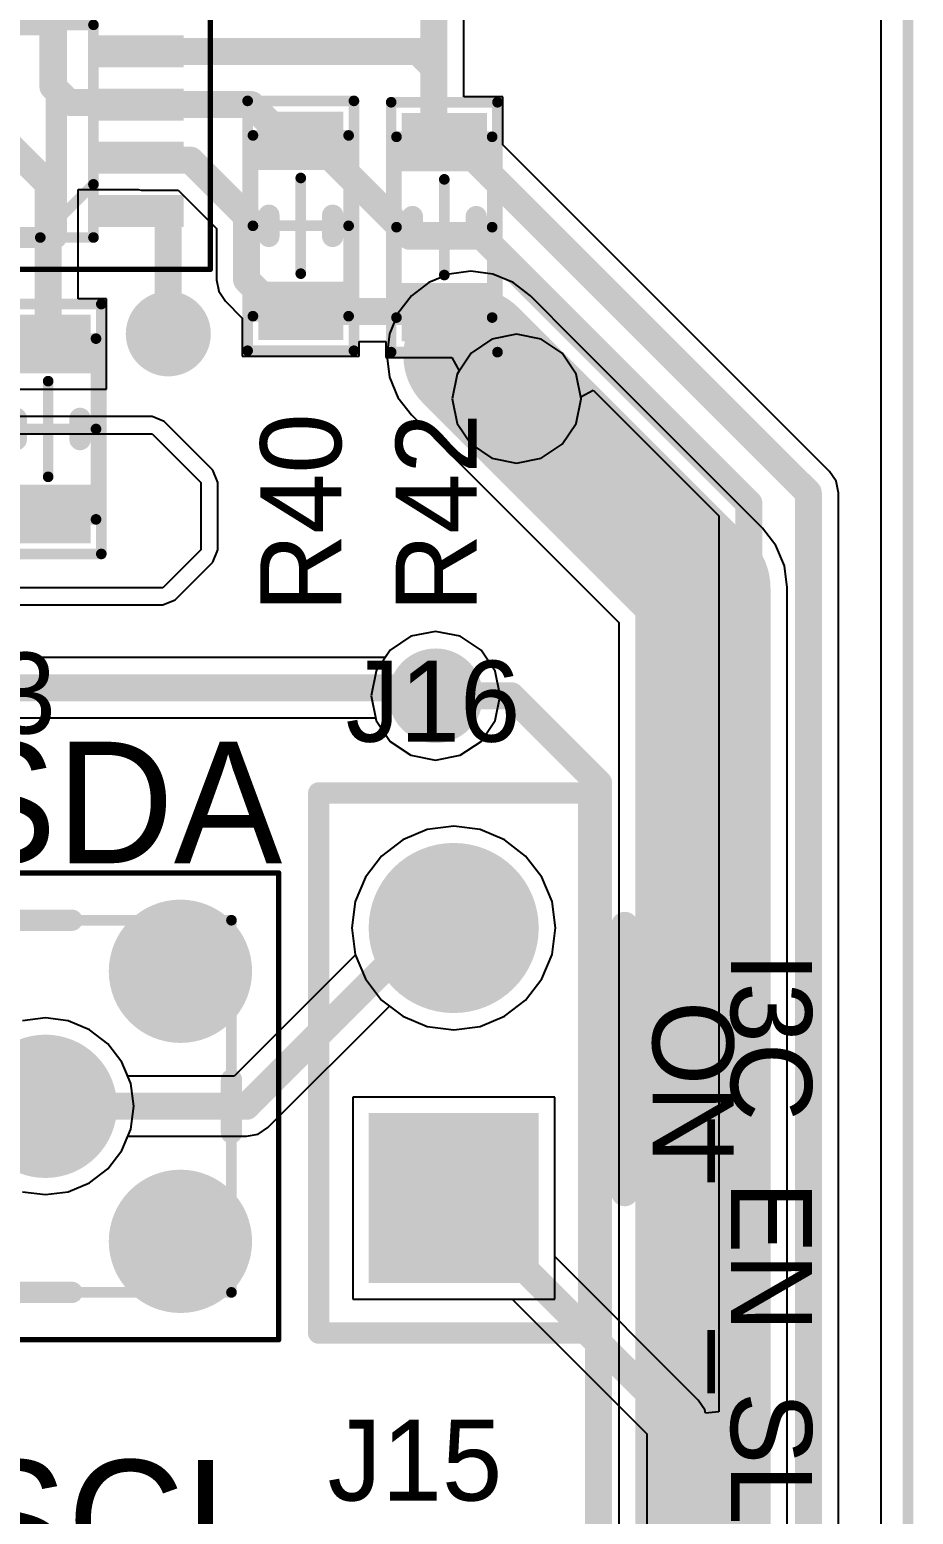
# Model space of a CAD drawing. Header units: millimetres. Extents: x 307 to 423, y 231 to 400.
# Drawn here: x 400.64 to 408.95, y 340.35 to 354.31 of the extents above; entities that cross this region are included whole.
import ezdxf

# ---------------------------------------------------------------- set-up
doc = ezdxf.new("R2010")
doc.units = ezdxf.units.MM
for name, color, linetype in [('BottomLayer', 5, 'Continuous'), ('BottomSolder', 6, 'Continuous'), ('Mechanical1', 6, 'Continuous'), ('Mechanical13', 56, 'Continuous'), ('Mechanical15', 56, 'Continuous'), ('Mechanical20', 56, 'Continuous'), ('Mechanical8', 56, 'Continuous'), ('MidLayer1', 16, 'Continuous'), ('MidLayer2', 76, 'Continuous'), ('MultiLayer', 9, 'Continuous'), ('PadHoleLayer', 156, 'Continuous'), ('TopLayer', 1, 'Continuous'), ('TopOverlay', 2, 'Continuous'), ('TopPaste', 8, 'Continuous'), ('TopSolder', 216, 'Continuous'), ('ViaHoleLayer', 16, 'Continuous')]:
    doc.layers.add(name, color=color, linetype=linetype)

# ---------------------------------------------------------------- blocks, each defined once
blk = doc.blocks.new('HEADER_VERT_1X2_M_P2_54_401')
at = {"layer": 'BottomLayer', "const_width": 0.8}
blk.add_lwpolyline([(2.14, 0, 1), (2.94, 0, 1)], format="xyb", close=True, dxfattribs=at)
at = {"layer": 'BottomLayer'}
blk.add_solid([(-0.8, -0.8), (0.8, -0.8), (-0.8, 0.8), (0.8, 0.8)], dxfattribs=at)
at = {"layer": 'BottomSolder', "const_width": 0.8}
blk.add_lwpolyline([(2.14, 0, 1), (2.94, 0, 1)], format="xyb", close=True, dxfattribs=at)
at = {"layer": 'BottomSolder'}
blk.add_solid([(-0.8, -0.8), (0.8, -0.8), (-0.8, 0.8), (0.8, 0.8)], dxfattribs=at)
at = {"layer": 'MidLayer1', "const_width": 0.8}
blk.add_lwpolyline([(2.14, 0, 1), (2.94, 0, 1)], format="xyb", close=True, dxfattribs=at)
at = {"layer": 'MidLayer1'}
blk.add_solid([(-0.8, -0.8), (0.8, -0.8), (-0.8, 0.8), (0.8, 0.8)], dxfattribs=at)
at = {"layer": 'MidLayer2', "const_width": 0.8}
blk.add_lwpolyline([(2.14, 0, 1), (2.94, 0, 1)], format="xyb", close=True, dxfattribs=at)
at = {"layer": 'MidLayer2'}
blk.add_solid([(-0.8, -0.8), (0.8, -0.8), (-0.8, 0.8), (0.8, 0.8)], dxfattribs=at)
at = {"layer": 'MultiLayer', "const_width": 0.8}
blk.add_lwpolyline([(2.14, 0, 1), (2.94, 0, 1)], format="xyb", close=True, dxfattribs=at)
at = {"layer": 'MultiLayer'}
blk.add_solid([(-0.8, -0.8), (0.8, -0.8), (-0.8, 0.8), (0.8, 0.8)], dxfattribs=at)
at = {"layer": 'PadHoleLayer', "const_width": 0.55}
for points in [[(-0.275, 0, 1), (0.275, 0, 1)], [(2.265, 0, 1), (2.815, 0, 1)]]:
    blk.add_lwpolyline(points, format="xyb", close=True, dxfattribs=at)
at = {"layer": 'TopLayer', "const_width": 0.8}
blk.add_lwpolyline([(2.14, 0, 1), (2.94, 0, 1)], format="xyb", close=True, dxfattribs=at)
at = {"layer": 'TopLayer'}
blk.add_solid([(-0.8, -0.8), (0.8, -0.8), (-0.8, 0.8), (0.8, 0.8)], dxfattribs=at)
at = {"layer": 'TopOverlay', "const_width": 0.2}
for points in [[(-1.27, 1.27), (3.81, 1.27)], [(-1.27, 1.27), (-1.27, -1.27)], [(3.81, 1.27), (3.81, -1.27)], [(-1.27, -1.27), (3.81, -1.27)]]:
    blk.add_lwpolyline(points, dxfattribs=at)
at = {"layer": 'TopOverlay', "const_width": 0.1}
for points in [[(-1.32, 1.27, 1), (-1.22, 1.27, 1)], [(-1.32, 1.27, 1), (-1.22, 1.27, 1)], [(3.76, 1.27, 1), (3.86, 1.27, 1)], [(3.76, 1.27, 1), (3.86, 1.27, 1)], [(-1.32, -1.27, 1), (-1.22, -1.27, 1)], [(-1.32, -1.27, 1), (-1.22, -1.27, 1)], [(3.76, -1.27, 1), (3.86, -1.27, 1)], [(3.76, -1.27, 1), (3.86, -1.27, 1)]]:
    blk.add_lwpolyline(points, format="xyb", close=True, dxfattribs=at)
at = {"layer": 'TopSolder', "const_width": 0.8}
blk.add_lwpolyline([(2.14, 0, 1), (2.94, 0, 1)], format="xyb", close=True, dxfattribs=at)
at = {"layer": 'TopSolder'}
blk.add_solid([(-0.8, -0.8), (0.8, -0.8), (-0.8, 0.8), (0.8, 0.8)], dxfattribs=at)
blk = doc.blocks.new('SAMTEC_MMCX_J_P_H_ST_TH1_406')
at = {"layer": 'BottomLayer', "const_width": 0.674}
for points in [[(-1.607, 1.27, 1), (-0.933, 1.27, 1)], [(0.933, 1.27, 1), (1.607, 1.27, 1)], [(-0.337, 0, 1), (0.337, 0, 1)], [(-1.607, -1.27, 1), (-0.933, -1.27, 1)], [(0.933, -1.27, 1), (1.607, -1.27, 1)]]:
    blk.add_lwpolyline(points, format="xyb", close=True, dxfattribs=at)
at = {"layer": 'BottomSolder', "const_width": 0.674}
for points in [[(-1.607, 1.27, 1), (-0.933, 1.27, 1)], [(0.933, 1.27, 1), (1.607, 1.27, 1)], [(-0.337, 0, 1), (0.337, 0, 1)], [(-1.607, -1.27, 1), (-0.933, -1.27, 1)], [(0.933, -1.27, 1), (1.607, -1.27, 1)]]:
    blk.add_lwpolyline(points, format="xyb", close=True, dxfattribs=at)
at = {"layer": 'Mechanical13', "const_width": 0.1}
for points in [[(-1.75, -1.75), (-1.75, 1.75)], [(-1.75, 1.75), (1.75, 1.75)], [(1.75, -1.75), (1.75, 1.75)], [(-1.75, -1.75), (1.75, -1.75)]]:
    blk.add_lwpolyline(points, dxfattribs=at)
at = {"layer": 'Mechanical13', "const_width": 0.05}
for points in [[(-1.775, 1.75, 1), (-1.725, 1.75, 1)], [(-1.775, 1.75, 1), (-1.725, 1.75, 1)], [(1.725, 1.75, 1), (1.775, 1.75, 1)], [(1.725, 1.75, 1), (1.775, 1.75, 1)], [(-1.775, -1.75, 1), (-1.725, -1.75, 1)], [(-1.775, -1.75, 1), (-1.725, -1.75, 1)], [(1.725, -1.75, 1), (1.775, -1.75, 1)], [(1.725, -1.75, 1), (1.775, -1.75, 1)]]:
    blk.add_lwpolyline(points, format="xyb", close=True, dxfattribs=at)
at = {"layer": 'Mechanical15', "const_width": 0.05}
for points in [[(-2.195, -2.195), (-2.195, 2.195)], [(-2.195, 2.195), (2.195, 2.195)], [(2.195, -2.195), (2.195, 2.195)], [(-2.195, -2.195), (2.195, -2.195)]]:
    blk.add_lwpolyline(points, dxfattribs=at)
at = {"layer": 'Mechanical15', "const_width": 0.025}
for points in [[(-2.207, 2.195, 1), (-2.183, 2.195, 1)], [(-2.207, 2.195, 1), (-2.183, 2.195, 1)], [(2.183, 2.195, 1), (2.207, 2.195, 1)], [(2.183, 2.195, 1), (2.207, 2.195, 1)], [(-2.207, -2.195, 1), (-2.183, -2.195, 1)], [(-2.207, -2.195, 1), (-2.183, -2.195, 1)], [(2.183, -2.195, 1), (2.207, -2.195, 1)], [(2.183, -2.195, 1), (2.207, -2.195, 1)]]:
    blk.add_lwpolyline(points, format="xyb", close=True, dxfattribs=at)
at = {"layer": 'MidLayer1', "const_width": 0.674}
for points in [[(-1.607, 1.27, 1), (-0.933, 1.27, 1)], [(0.933, 1.27, 1), (1.607, 1.27, 1)], [(-0.337, 0, 1), (0.337, 0, 1)], [(-1.607, -1.27, 1), (-0.933, -1.27, 1)], [(0.933, -1.27, 1), (1.607, -1.27, 1)]]:
    blk.add_lwpolyline(points, format="xyb", close=True, dxfattribs=at)
at = {"layer": 'MidLayer2', "const_width": 0.674}
for points in [[(-1.607, 1.27, 1), (-0.933, 1.27, 1)], [(0.933, 1.27, 1), (1.607, 1.27, 1)], [(-0.337, 0, 1), (0.337, 0, 1)], [(-1.607, -1.27, 1), (-0.933, -1.27, 1)], [(0.933, -1.27, 1), (1.607, -1.27, 1)]]:
    blk.add_lwpolyline(points, format="xyb", close=True, dxfattribs=at)
at = {"layer": 'MultiLayer', "const_width": 0.674}
for points in [[(-1.607, 1.27, 1), (-0.933, 1.27, 1)], [(0.933, 1.27, 1), (1.607, 1.27, 1)], [(-0.337, 0, 1), (0.337, 0, 1)], [(-1.607, -1.27, 1), (-0.933, -1.27, 1)], [(0.933, -1.27, 1), (1.607, -1.27, 1)]]:
    blk.add_lwpolyline(points, format="xyb", close=True, dxfattribs=at)
at = {"layer": 'PadHoleLayer', "const_width": 0.42}
for points in [[(-1.48, 1.27, 1), (-1.06, 1.27, 1)], [(1.06, 1.27, 1), (1.48, 1.27, 1)], [(-0.21, 0, 1), (0.21, 0, 1)], [(-1.48, -1.27, 1), (-1.06, -1.27, 1)], [(1.06, -1.27, 1), (1.48, -1.27, 1)]]:
    blk.add_lwpolyline(points, format="xyb", close=True, dxfattribs=at)
at = {"layer": 'TopLayer', "const_width": 0.674}
for points in [[(-1.607, 1.27, 1), (-0.933, 1.27, 1)], [(0.933, 1.27, 1), (1.607, 1.27, 1)], [(-0.337, 0, 1), (0.337, 0, 1)], [(-1.607, -1.27, 1), (-0.933, -1.27, 1)], [(0.933, -1.27, 1), (1.607, -1.27, 1)]]:
    blk.add_lwpolyline(points, format="xyb", close=True, dxfattribs=at)
at = {"layer": 'TopOverlay', "const_width": 0.2}
for points in [[(-0.25, 1.75), (0.25, 1.75)], [(-1.75, -0.25), (-1.75, 0.25)], [(1.75, -0.25), (1.75, 0.25)], [(-0.25, -1.75), (0.25, -1.75)]]:
    blk.add_lwpolyline(points, dxfattribs=at)
at = {"layer": 'TopOverlay', "const_width": 0.1}
for points in [[(-0.3, 1.75, 1), (-0.2, 1.75, 1)], [(0.2, 1.75, 1), (0.3, 1.75, 1)], [(-1.8, 0.25, 1), (-1.7, 0.25, 1)], [(1.7, 0.25, 1), (1.8, 0.25, 1)], [(-1.8, -0.25, 1), (-1.7, -0.25, 1)], [(1.7, -0.25, 1), (1.8, -0.25, 1)], [(-0.3, -1.75, 1), (-0.2, -1.75, 1)], [(0.2, -1.75, 1), (0.3, -1.75, 1)]]:
    blk.add_lwpolyline(points, format="xyb", close=True, dxfattribs=at)
at = {"layer": 'TopSolder', "const_width": 0.674}
for points in [[(-1.607, 1.27, 1), (-0.933, 1.27, 1)], [(0.933, 1.27, 1), (1.607, 1.27, 1)], [(-0.337, 0, 1), (0.337, 0, 1)], [(-1.607, -1.27, 1), (-0.933, -1.27, 1)], [(0.933, -1.27, 1), (1.607, -1.27, 1)]]:
    blk.add_lwpolyline(points, format="xyb", close=True, dxfattribs=at)
blk = doc.blocks.new('SOP50P310X90_8N_415')
at = {"layer": 'Mechanical15', "const_width": 0.1}
for points in [[(1.15, 1), (-1.15, 1)], [(-0.65, 1), (-1.15, 0.5)], [(-1.15, 1), (-1.15, -1)], [(1.15, 1), (1.15, -1)], [(1.15, -1), (-1.15, -1)]]:
    blk.add_lwpolyline(points, dxfattribs=at)
at = {"layer": 'Mechanical15', "const_width": 0.05}
for points in [[(-1.175, 1, 1), (-1.125, 1, 1)], [(-1.175, 1, 1), (-1.125, 1, 1)], [(-0.675, 1, 1), (-0.625, 1, 1)], [(1.125, 1, 1), (1.175, 1, 1)], [(1.125, 1, 1), (1.175, 1, 1)], [(-1.175, 0.5, 1), (-1.125, 0.5, 1)], [(-1.175, -1, 1), (-1.125, -1, 1)], [(-1.175, -1, 1), (-1.125, -1, 1)], [(1.125, -1, 1), (1.175, -1, 1)], [(1.125, -1, 1), (1.175, -1, 1)]]:
    blk.add_lwpolyline(points, format="xyb", close=True, dxfattribs=at)
at = {"layer": 'Mechanical20', "const_width": 0.05}
for points in [[(2.25, 1.3), (-2.25, 1.3)], [(-2.25, 1.3), (-2.25, -1.3)], [(2.25, 1.3), (2.25, -1.3)], [(2.25, -1.3), (-2.25, -1.3)]]:
    blk.add_lwpolyline(points, dxfattribs=at)
at = {"layer": 'Mechanical20', "const_width": 0.025}
for points in [[(-2.262, 1.3, 1), (-2.238, 1.3, 1)], [(-2.262, 1.3, 1), (-2.238, 1.3, 1)], [(2.238, 1.3, 1), (2.262, 1.3, 1)], [(2.238, 1.3, 1), (2.262, 1.3, 1)], [(-2.262, -1.3, 1), (-2.238, -1.3, 1)], [(-2.262, -1.3, 1), (-2.238, -1.3, 1)], [(2.238, -1.3, 1), (2.262, -1.3, 1)], [(2.238, -1.3, 1), (2.262, -1.3, 1)]]:
    blk.add_lwpolyline(points, format="xyb", close=True, dxfattribs=at)
at = {"layer": 'TopLayer'}
for points in [[(-2, 0.6), (-1.15, 0.6), (-2, 0.9), (-1.15, 0.9)], [(1.15, 0.6), (2, 0.6), (1.15, 0.9), (2, 0.9)], [(-2, 0.1), (-1.15, 0.1), (-2, 0.4), (-1.15, 0.4)], [(1.15, 0.1), (2, 0.1), (1.15, 0.4), (2, 0.4)], [(-2, -0.4), (-1.15, -0.4), (-2, -0.1), (-1.15, -0.1)], [(1.15, -0.4), (2, -0.4), (1.15, -0.1), (2, -0.1)], [(-2, -0.9), (-1.15, -0.9), (-2, -0.6), (-1.15, -0.6)], [(1.15, -0.9), (2, -0.9), (1.15, -0.6), (2, -0.6)]]:
    blk.add_solid(points, dxfattribs=at)
at = {"layer": 'TopOverlay', "const_width": 0.2}
for points in [[(-0.8, 1), (-0.8, -1)], [(0.8, 1), (-0.8, 1)], [(0.8, 1), (0.8, -1)], [(0.8, -1), (-0.8, -1)]]:
    blk.add_lwpolyline(points, dxfattribs=at)
at = {"layer": 'TopOverlay', "const_width": 0.1}
for points in [[(-0.85, 1, 1), (-0.75, 1, 1)], [(-0.85, 1, 1), (-0.75, 1, 1)], [(0.75, 1, 1), (0.85, 1, 1)], [(0.75, 1, 1), (0.85, 1, 1)], [(-0.85, -1, 1), (-0.75, -1, 1)], [(-0.85, -1, 1), (-0.75, -1, 1)], [(0.75, -1, 1), (0.85, -1, 1)], [(0.75, -1, 1), (0.85, -1, 1)]]:
    blk.add_lwpolyline(points, format="xyb", close=True, dxfattribs=at)
at = {"layer": 'TopPaste'}
for points in [[(-2, 0.6), (-1.15, 0.6), (-2, 0.9), (-1.15, 0.9)], [(1.15, 0.6), (2, 0.6), (1.15, 0.9), (2, 0.9)], [(-2, 0.1), (-1.15, 0.1), (-2, 0.4), (-1.15, 0.4)], [(1.15, 0.1), (2, 0.1), (1.15, 0.4), (2, 0.4)], [(-2, -0.4), (-1.15, -0.4), (-2, -0.1), (-1.15, -0.1)], [(1.15, -0.4), (2, -0.4), (1.15, -0.1), (2, -0.1)], [(-2, -0.9), (-1.15, -0.9), (-2, -0.6), (-1.15, -0.6)], [(1.15, -0.9), (2, -0.9), (1.15, -0.6), (2, -0.6)]]:
    blk.add_solid(points, dxfattribs=at)
at = {"layer": 'TopSolder'}
for points in [[(-2, 0.6), (-1.15, 0.6), (-2, 0.9), (-1.15, 0.9)], [(1.15, 0.6), (2, 0.6), (1.15, 0.9), (2, 0.9)], [(-2, 0.1), (-1.15, 0.1), (-2, 0.4), (-1.15, 0.4)], [(1.15, 0.1), (2, 0.1), (1.15, 0.4), (2, 0.4)], [(-2, -0.4), (-1.15, -0.4), (-2, -0.1), (-1.15, -0.1)], [(1.15, -0.4), (2, -0.4), (1.15, -0.1), (2, -0.1)], [(-2, -0.9), (-1.15, -0.9), (-2, -0.6), (-1.15, -0.6)], [(1.15, -0.9), (2, -0.9), (1.15, -0.6), (2, -0.6)]]:
    blk.add_solid(points, dxfattribs=at)
blk = doc.blocks.new('CC_NM_0603_416')
at = {"layer": 'Mechanical15', "const_width": 0.1}
for points in [[(-1.175, -0.5), (-1.175, 0.5)], [(1.175, 0.5), (-1.175, 0.5)], [(0, -0.45), (0, 0.45)], [(1.175, -0.5), (1.175, 0.5)], [(0.45, 0), (-0.45, 0)], [(1.175, -0.5), (-1.175, -0.5)]]:
    blk.add_lwpolyline(points, dxfattribs=at)
at = {"layer": 'Mechanical15', "const_width": 0.05}
for points in [[(-1.2, 0.5, 1), (-1.15, 0.5, 1)], [(-1.2, 0.5, 1), (-1.15, 0.5, 1)], [(-0.025, 0.45, 1), (0.025, 0.45, 1)], [(1.15, 0.5, 1), (1.2, 0.5, 1)], [(1.15, 0.5, 1), (1.2, 0.5, 1)], [(-0.475, 0, 1), (-0.425, 0, 1)], [(0.425, 0, 1), (0.475, 0, 1)], [(-0.025, -0.45, 1), (0.025, -0.45, 1)], [(-1.2, -0.5, 1), (-1.15, -0.5, 1)], [(-1.2, -0.5, 1), (-1.15, -0.5, 1)], [(1.15, -0.5, 1), (1.2, -0.5, 1)], [(1.15, -0.5, 1), (1.2, -0.5, 1)]]:
    blk.add_lwpolyline(points, format="xyb", close=True, dxfattribs=at)
at = {"layer": 'Mechanical8', "const_width": 0.1}
for points in [[(-0.85, -0.45), (-0.85, 0.45)], [(0.85, 0.45), (-0.85, 0.45)], [(0.85, -0.45), (0.85, 0.45)], [(0.85, -0.45), (-0.85, -0.45)]]:
    blk.add_lwpolyline(points, dxfattribs=at)
at = {"layer": 'Mechanical8', "const_width": 0.05}
for points in [[(-0.875, 0.45, 1), (-0.825, 0.45, 1)], [(-0.875, 0.45, 1), (-0.825, 0.45, 1)], [(0.825, 0.45, 1), (0.875, 0.45, 1)], [(0.825, 0.45, 1), (0.875, 0.45, 1)], [(-0.875, -0.45, 1), (-0.825, -0.45, 1)], [(-0.875, -0.45, 1), (-0.825, -0.45, 1)], [(0.825, -0.45, 1), (0.875, -0.45, 1)], [(0.825, -0.45, 1), (0.875, -0.45, 1)]]:
    blk.add_lwpolyline(points, format="xyb", close=True, dxfattribs=at)
at = {"layer": 'TopLayer'}
for points in [[(-0.525, -0.4), (-0.525, 0.4), (-1.075, -0.4), (-1.075, 0.4)], [(1.075, -0.4), (1.075, 0.4), (0.525, -0.4), (0.525, 0.4)]]:
    blk.add_solid(points, dxfattribs=at)
at = {"layer": 'TopOverlay', "const_width": 0.2}
for points in [[(0.1, 0.3), (-0.1, 0.3)], [(0.1, -0.3), (-0.1, -0.3)]]:
    blk.add_lwpolyline(points, dxfattribs=at)
at = {"layer": 'TopOverlay', "const_width": 0.1}
for points in [[(-0.15, 0.3, 1), (-0.05, 0.3, 1)], [(0.05, 0.3, 1), (0.15, 0.3, 1)], [(-0.15, -0.3, 1), (-0.05, -0.3, 1)], [(0.05, -0.3, 1), (0.15, -0.3, 1)]]:
    blk.add_lwpolyline(points, format="xyb", close=True, dxfattribs=at)
at = {"layer": 'TopPaste'}
for points in [[(-0.525, -0.4), (-0.525, 0.4), (-1.075, -0.4), (-1.075, 0.4)], [(1.075, -0.4), (1.075, 0.4), (0.525, -0.4), (0.525, 0.4)]]:
    blk.add_solid(points, dxfattribs=at)
at = {"layer": 'TopSolder'}
for points in [[(-0.525, -0.4), (-0.525, 0.4), (-1.075, -0.4), (-1.075, 0.4)], [(1.075, -0.4), (1.075, 0.4), (0.525, -0.4), (0.525, 0.4)]]:
    blk.add_solid(points, dxfattribs=at)
blk = doc.blocks.new('CC_NM_0603_419')
at = {"layer": 'Mechanical15', "const_width": 0.1}
for points in [[(-1.175, -0.5), (-1.175, 0.5)], [(1.175, 0.5), (-1.175, 0.5)], [(0, -0.45), (0, 0.45)], [(1.175, -0.5), (1.175, 0.5)], [(0.45, 0), (-0.45, 0)], [(1.175, -0.5), (-1.175, -0.5)]]:
    blk.add_lwpolyline(points, dxfattribs=at)
at = {"layer": 'Mechanical15', "const_width": 0.05}
for points in [[(-1.2, 0.5, 1), (-1.15, 0.5, 1)], [(-1.2, 0.5, 1), (-1.15, 0.5, 1)], [(-0.025, 0.45, 1), (0.025, 0.45, 1)], [(1.15, 0.5, 1), (1.2, 0.5, 1)], [(1.15, 0.5, 1), (1.2, 0.5, 1)], [(-0.475, 0, 1), (-0.425, 0, 1)], [(0.425, 0, 1), (0.475, 0, 1)], [(-0.025, -0.45, 1), (0.025, -0.45, 1)], [(-1.2, -0.5, 1), (-1.15, -0.5, 1)], [(-1.2, -0.5, 1), (-1.15, -0.5, 1)], [(1.15, -0.5, 1), (1.2, -0.5, 1)], [(1.15, -0.5, 1), (1.2, -0.5, 1)]]:
    blk.add_lwpolyline(points, format="xyb", close=True, dxfattribs=at)
at = {"layer": 'Mechanical8', "const_width": 0.1}
for points in [[(-0.85, -0.45), (-0.85, 0.45)], [(0.85, 0.45), (-0.85, 0.45)], [(0.85, -0.45), (0.85, 0.45)], [(0.85, -0.45), (-0.85, -0.45)]]:
    blk.add_lwpolyline(points, dxfattribs=at)
at = {"layer": 'Mechanical8', "const_width": 0.05}
for points in [[(-0.875, 0.45, 1), (-0.825, 0.45, 1)], [(-0.875, 0.45, 1), (-0.825, 0.45, 1)], [(0.825, 0.45, 1), (0.875, 0.45, 1)], [(0.825, 0.45, 1), (0.875, 0.45, 1)], [(-0.875, -0.45, 1), (-0.825, -0.45, 1)], [(-0.875, -0.45, 1), (-0.825, -0.45, 1)], [(0.825, -0.45, 1), (0.875, -0.45, 1)], [(0.825, -0.45, 1), (0.875, -0.45, 1)]]:
    blk.add_lwpolyline(points, format="xyb", close=True, dxfattribs=at)
at = {"layer": 'TopLayer'}
for points in [[(-0.525, -0.4), (-0.525, 0.4), (-1.075, -0.4), (-1.075, 0.4)], [(1.075, -0.4), (1.075, 0.4), (0.525, -0.4), (0.525, 0.4)]]:
    blk.add_solid(points, dxfattribs=at)
at = {"layer": 'TopOverlay', "const_width": 0.2}
for points in [[(0.1, 0.3), (-0.1, 0.3)], [(0.1, -0.3), (-0.1, -0.3)]]:
    blk.add_lwpolyline(points, dxfattribs=at)
at = {"layer": 'TopOverlay', "const_width": 0.1}
for points in [[(-0.15, 0.3, 1), (-0.05, 0.3, 1)], [(0.05, 0.3, 1), (0.15, 0.3, 1)], [(-0.15, -0.3, 1), (-0.05, -0.3, 1)], [(0.05, -0.3, 1), (0.15, -0.3, 1)]]:
    blk.add_lwpolyline(points, format="xyb", close=True, dxfattribs=at)
at = {"layer": 'TopPaste'}
for points in [[(-0.525, -0.4), (-0.525, 0.4), (-1.075, -0.4), (-1.075, 0.4)], [(1.075, -0.4), (1.075, 0.4), (0.525, -0.4), (0.525, 0.4)]]:
    blk.add_solid(points, dxfattribs=at)
at = {"layer": 'TopSolder'}
for points in [[(-0.525, -0.4), (-0.525, 0.4), (-1.075, -0.4), (-1.075, 0.4)], [(1.075, -0.4), (1.075, 0.4), (0.525, -0.4), (0.525, 0.4)]]:
    blk.add_solid(points, dxfattribs=at)
blk = doc.blocks.new('CC_NM_0603_420')
at = {"layer": 'Mechanical15', "const_width": 0.1}
for points in [[(-1.175, -0.5), (-1.175, 0.5)], [(1.175, 0.5), (-1.175, 0.5)], [(0, -0.45), (0, 0.45)], [(1.175, -0.5), (1.175, 0.5)], [(0.45, 0), (-0.45, 0)], [(1.175, -0.5), (-1.175, -0.5)]]:
    blk.add_lwpolyline(points, dxfattribs=at)
at = {"layer": 'Mechanical15', "const_width": 0.05}
for points in [[(-1.2, 0.5, 1), (-1.15, 0.5, 1)], [(-1.2, 0.5, 1), (-1.15, 0.5, 1)], [(-0.025, 0.45, 1), (0.025, 0.45, 1)], [(1.15, 0.5, 1), (1.2, 0.5, 1)], [(1.15, 0.5, 1), (1.2, 0.5, 1)], [(-0.475, 0, 1), (-0.425, 0, 1)], [(0.425, 0, 1), (0.475, 0, 1)], [(-0.025, -0.45, 1), (0.025, -0.45, 1)], [(-1.2, -0.5, 1), (-1.15, -0.5, 1)], [(-1.2, -0.5, 1), (-1.15, -0.5, 1)], [(1.15, -0.5, 1), (1.2, -0.5, 1)], [(1.15, -0.5, 1), (1.2, -0.5, 1)]]:
    blk.add_lwpolyline(points, format="xyb", close=True, dxfattribs=at)
at = {"layer": 'Mechanical8', "const_width": 0.1}
for points in [[(-0.85, -0.45), (-0.85, 0.45)], [(0.85, 0.45), (-0.85, 0.45)], [(0.85, -0.45), (0.85, 0.45)], [(0.85, -0.45), (-0.85, -0.45)]]:
    blk.add_lwpolyline(points, dxfattribs=at)
at = {"layer": 'Mechanical8', "const_width": 0.05}
for points in [[(-0.875, 0.45, 1), (-0.825, 0.45, 1)], [(-0.875, 0.45, 1), (-0.825, 0.45, 1)], [(0.825, 0.45, 1), (0.875, 0.45, 1)], [(0.825, 0.45, 1), (0.875, 0.45, 1)], [(-0.875, -0.45, 1), (-0.825, -0.45, 1)], [(-0.875, -0.45, 1), (-0.825, -0.45, 1)], [(0.825, -0.45, 1), (0.875, -0.45, 1)], [(0.825, -0.45, 1), (0.875, -0.45, 1)]]:
    blk.add_lwpolyline(points, format="xyb", close=True, dxfattribs=at)
at = {"layer": 'TopLayer'}
for points in [[(-0.525, -0.4), (-0.525, 0.4), (-1.075, -0.4), (-1.075, 0.4)], [(1.075, -0.4), (1.075, 0.4), (0.525, -0.4), (0.525, 0.4)]]:
    blk.add_solid(points, dxfattribs=at)
at = {"layer": 'TopOverlay', "const_width": 0.2}
for points in [[(0.1, 0.3), (-0.1, 0.3)], [(0.1, -0.3), (-0.1, -0.3)]]:
    blk.add_lwpolyline(points, dxfattribs=at)
at = {"layer": 'TopOverlay', "const_width": 0.1}
for points in [[(-0.15, 0.3, 1), (-0.05, 0.3, 1)], [(0.05, 0.3, 1), (0.15, 0.3, 1)], [(-0.15, -0.3, 1), (-0.05, -0.3, 1)], [(0.05, -0.3, 1), (0.15, -0.3, 1)]]:
    blk.add_lwpolyline(points, format="xyb", close=True, dxfattribs=at)
at = {"layer": 'TopPaste'}
for points in [[(-0.525, -0.4), (-0.525, 0.4), (-1.075, -0.4), (-1.075, 0.4)], [(1.075, -0.4), (1.075, 0.4), (0.525, -0.4), (0.525, 0.4)]]:
    blk.add_solid(points, dxfattribs=at)
at = {"layer": 'TopSolder'}
for points in [[(-0.525, -0.4), (-0.525, 0.4), (-1.075, -0.4), (-1.075, 0.4)], [(1.075, -0.4), (1.075, 0.4), (0.525, -0.4), (0.525, 0.4)]]:
    blk.add_solid(points, dxfattribs=at)

msp = doc.modelspace()

# ---------------------------------------------------------------- linework, layer by layer
at = {"layer": 'BottomLayer'}
for p, q in [((408.645, 362.036), (408.645, 242.463)), ((404.584, 352.009), (404.393, 351.93)), ((404.789, 352.036), (404.584, 352.009)), ((404.994, 352.009), (404.789, 352.036)), ((405.185, 351.93), (404.994, 352.009)), ((404.393, 351.93), (404.229, 351.804)), ((405.349, 351.804), (405.185, 351.93)), ((404.229, 351.804), (404.103, 351.64)), ((405.767, 351.386), (405.349, 351.804)), ((404.103, 351.64), (404.024, 351.449)), ((404.024, 351.449), (403.997, 351.244)), ((407.532, 349.621), (405.767, 351.386)), ((403.997, 351.244), (404.024, 351.039)), ((404.024, 351.039), (404.103, 350.849)), ((404.103, 350.849), (404.229, 350.685)), ((404.229, 350.685), (404.648, 350.266)), ((404.648, 350.266), (406.18, 348.733)), ((407.658, 349.457), (407.532, 349.621)), ((407.737, 349.266), (407.658, 349.457)), ((407.764, 349.061), (407.737, 349.266)), ((407.764, 336.063), (407.764, 349.061)), ((404.457, 348.65), (404.225, 348.604)), ((404.689, 348.604), (404.457, 348.65)), ((406.18, 348.733), (406.18, 336.391)), ((404.225, 348.604), (404.029, 348.473)), ((404.886, 348.473), (404.689, 348.604)), ((403.982, 348.403), (394.526, 348.403)), ((404.029, 348.473), (403.982, 348.403)), ((405.017, 348.276), (404.886, 348.473)), ((405.064, 348.044), (405.017, 348.276)), ((405.017, 347.812), (405.064, 348.044)), ((394.643, 347.838), (403.892, 347.838)), ((403.892, 347.838), (403.897, 347.812)), ((403.897, 347.812), (404.029, 347.615)), ((404.886, 347.615), (405.017, 347.812)), ((404.029, 347.615), (404.225, 347.484)), ((404.689, 347.484), (404.886, 347.615)), ((404.225, 347.484), (404.457, 347.438)), ((404.457, 347.438), (404.689, 347.484)), ((404.379, 346.785), (404.148, 346.689)), ((404.627, 346.818), (404.379, 346.785)), ((404.875, 346.785), (404.627, 346.818)), ((405.106, 346.689), (404.875, 346.785)), ((404.148, 346.689), (403.949, 346.537)), ((405.304, 346.537), (405.106, 346.689)), ((403.949, 346.537), (403.797, 346.339)), ((405.457, 346.339), (405.304, 346.537)), ((403.797, 346.339), (403.701, 346.108)), ((405.552, 346.108), (405.457, 346.339)), ((403.701, 346.108), (403.669, 345.86)), ((405.585, 345.86), (405.552, 346.108)), ((403.669, 345.86), (403.701, 345.612)), ((405.552, 345.612), (405.585, 345.86)), ((403.701, 345.612), (403.797, 345.381)), ((405.457, 345.381), (405.552, 345.612)), ((403.797, 345.381), (403.949, 345.182)), ((405.304, 345.182), (405.457, 345.381)), ((403.949, 345.182), (404.148, 345.03)), ((405.106, 345.03), (405.304, 345.182)), ((404.148, 345.03), (404.379, 344.934)), ((404.875, 344.934), (405.106, 345.03)), ((400.787, 345.014), (400.572, 344.986)), ((401.002, 344.986), (400.787, 345.014)), ((401.202, 344.903), (401.002, 344.986)), ((401.374, 344.771), (401.202, 344.903)), ((404.379, 344.934), (404.627, 344.901)), ((404.627, 344.901), (404.875, 344.934)), ((401.506, 344.599), (401.374, 344.771)), ((401.589, 344.398), (401.506, 344.599)), ((401.618, 344.183), (401.589, 344.398)), ((401.589, 343.968), (401.618, 344.183)), ((405.577, 344.27), (403.677, 344.27)), ((403.677, 344.27), (403.677, 342.37)), ((405.577, 342.37), (405.577, 344.27)), ((401.506, 343.768), (401.589, 343.968)), ((401.374, 343.596), (401.506, 343.768)), ((401.202, 343.463), (401.374, 343.596)), ((400.572, 343.38), (400.787, 343.352)), ((400.787, 343.352), (401.002, 343.38)), ((401.002, 343.38), (401.202, 343.463)), ((403.677, 342.37), (405.577, 342.37))]:
    msp.add_line(p, q, dxfattribs=at)
for points, const_width in [([(404.789, 351.244), (405.207, 350.826)], 1.27), ([(405.207, 350.826), (406.972, 349.061)], 1.27), ([(406.972, 336.063), (406.972, 349.061)], 1.27), ([(394.526, 348.12), (404.381, 348.12)], 0.254), ([(404.381, 348.12), (404.457, 348.044)], 0.254)]:
    msp.add_lwpolyline(points, dxfattribs=dict(at, const_width=const_width))
for points, const_width in [([(404.471, 351.244, 1), (405.106, 351.244, 1)], 0.635), ([(401.743, 351.448, 1), (402.143, 351.448, 1)], 0.4), ([(404.89, 350.826, 1), (405.525, 350.826, 1)], 0.635), ([(404.89, 350.826, 1), (405.525, 350.826, 1)], 0.635), ([(404.997, 350.838, 1), (405.442, 350.838, 1)], 0.445), ([(406.654, 349.061, 1), (407.289, 349.061, 1)], 0.635), ([(406.654, 349.061, 1), (407.289, 349.061, 1)], 0.635), ([(404.235, 348.044, 1), (404.68, 348.044, 1)], 0.445), ([(404.318, 348.12, 1), (404.445, 348.12, 1)], 0.127), ([(404.318, 348.12, 1), (404.445, 348.12, 1)], 0.127), ([(404.394, 348.044, 1), (404.521, 348.044, 1)], 0.127)]:
    msp.add_lwpolyline(points, format="xyb", close=True, dxfattribs=dict(at, const_width=const_width))
at = {"layer": 'Mechanical1', "const_width": 0.1}
msp.add_lwpolyline([(408.9, 242.463), (408.9, 362.036)], dxfattribs=at)
at = {"layer": 'MidLayer1'}
for p, q in [((408.645, 362.036), (408.645, 242.463)), ((405.219, 351.444), (404.987, 351.398)), ((405.451, 351.398), (405.219, 351.444)), ((404.987, 351.398), (404.791, 351.267)), ((405.648, 351.267), (405.451, 351.398)), ((404.791, 351.267), (404.659, 351.07)), ((405.779, 351.07), (405.648, 351.267)), ((404.659, 351.07), (404.613, 350.838)), ((405.826, 350.838), (405.779, 351.07)), ((404.613, 350.838), (404.659, 350.606)), ((405.779, 350.606), (405.826, 350.838)), ((404.659, 350.606), (404.791, 350.409)), ((405.648, 350.409), (405.779, 350.606)), ((404.791, 350.409), (404.987, 350.278)), ((405.451, 350.278), (405.648, 350.409)), ((404.987, 350.278), (405.219, 350.232)), ((405.219, 350.232), (405.451, 350.278)), ((404.457, 348.65), (404.225, 348.604)), ((404.689, 348.604), (404.457, 348.65)), ((404.225, 348.604), (404.029, 348.473)), ((404.886, 348.473), (404.689, 348.604)), ((404.029, 348.473), (403.897, 348.276)), ((405.017, 348.276), (404.886, 348.473)), ((403.897, 348.276), (403.851, 348.044)), ((405.064, 348.044), (405.017, 348.276)), ((403.851, 348.044), (403.897, 347.812)), ((405.017, 347.812), (405.064, 348.044)), ((403.897, 347.812), (404.029, 347.615)), ((404.886, 347.615), (405.017, 347.812)), ((404.029, 347.615), (404.225, 347.484)), ((404.689, 347.484), (404.886, 347.615)), ((404.225, 347.484), (404.457, 347.438)), ((404.457, 347.438), (404.689, 347.484)), ((404.379, 346.785), (404.148, 346.689)), ((404.627, 346.818), (404.379, 346.785)), ((404.875, 346.785), (404.627, 346.818)), ((405.106, 346.689), (404.875, 346.785)), ((404.148, 346.689), (403.949, 346.537)), ((405.304, 346.537), (405.106, 346.689)), ((403.949, 346.537), (403.797, 346.339)), ((405.457, 346.339), (405.304, 346.537)), ((403.797, 346.339), (403.701, 346.108)), ((405.552, 346.108), (405.457, 346.339)), ((403.701, 346.108), (403.669, 345.86)), ((405.585, 345.86), (405.552, 346.108)), ((403.669, 345.86), (403.701, 345.612)), ((405.552, 345.612), (405.585, 345.86)), ((403.701, 345.612), (403.797, 345.381)), ((405.457, 345.381), (405.552, 345.612)), ((403.797, 345.381), (403.949, 345.182)), ((405.304, 345.182), (405.457, 345.381)), ((403.949, 345.182), (404.148, 345.03)), ((405.106, 345.03), (405.304, 345.182)), ((404.148, 345.03), (404.379, 344.934)), ((404.875, 344.934), (405.106, 345.03)), ((400.787, 345.014), (400.572, 344.986)), ((401.002, 344.986), (400.787, 345.014)), ((401.202, 344.903), (401.002, 344.986)), ((401.374, 344.771), (401.202, 344.903)), ((404.379, 344.934), (404.627, 344.901)), ((404.627, 344.901), (404.875, 344.934)), ((401.506, 344.599), (401.374, 344.771)), ((401.589, 344.398), (401.506, 344.599)), ((401.618, 344.183), (401.589, 344.398)), ((401.589, 343.968), (401.618, 344.183)), ((405.577, 344.27), (403.677, 344.27)), ((403.677, 344.27), (403.677, 342.37)), ((405.577, 342.37), (405.577, 344.27)), ((401.506, 343.768), (401.589, 343.968)), ((401.374, 343.596), (401.506, 343.768)), ((401.202, 343.463), (401.374, 343.596)), ((400.572, 343.38), (400.787, 343.352)), ((400.787, 343.352), (401.002, 343.38)), ((401.002, 343.38), (401.202, 343.463)), ((403.677, 342.37), (405.577, 342.37))]:
    msp.add_line(p, q, dxfattribs=at)
for points, const_width in [([(401.743, 351.448, 1), (402.143, 351.448, 1)], 0.4), ([(404.997, 350.838, 1), (405.442, 350.838, 1)], 0.445), ([(404.235, 348.044, 1), (404.68, 348.044, 1)], 0.445)]:
    msp.add_lwpolyline(points, format="xyb", close=True, dxfattribs=dict(at, const_width=const_width))
at = {"layer": 'MidLayer2'}
for points, const_width in [([(401.743, 351.448, 1), (402.143, 351.448, 1)], 0.4), ([(404.997, 350.838, 1), (405.442, 350.838, 1)], 0.445), ([(404.235, 348.044, 1), (404.68, 348.044, 1)], 0.445), ([(404.394, 348.044, 1), (404.521, 348.044, 1)], 0.127), ([(405.105, 348.044, 1), (405.232, 348.044, 1)], 0.127), ([(405.105, 348.044, 1), (405.232, 348.044, 1)], 0.127), ([(405.927, 347.222, 1), (406.054, 347.222, 1)], 0.127), ([(405.927, 347.222, 1), (406.054, 347.222, 1)], 0.127)]:
    msp.add_lwpolyline(points, format="xyb", close=True, dxfattribs=dict(at, const_width=const_width))
at = {"layer": 'MidLayer2', "const_width": 0.254}
for points in [[(404.457, 348.044), (405.169, 348.044)], [(405.169, 348.044), (405.99, 347.222)], [(405.99, 333.217), (405.99, 347.222)]]:
    msp.add_lwpolyline(points, dxfattribs=at)
at = {"layer": 'MultiLayer'}
for points, const_width in [([(401.743, 351.448, 1), (402.143, 351.448, 1)], 0.4), ([(404.997, 350.838, 1), (405.442, 350.838, 1)], 0.445), ([(404.235, 348.044, 1), (404.68, 348.044, 1)], 0.445)]:
    msp.add_lwpolyline(points, format="xyb", close=True, dxfattribs=dict(at, const_width=const_width))
at = {"layer": 'TopLayer'}
for p, q in [((408.645, 362.036), (408.645, 242.463)), ((404.722, 353.676), (404.722, 354.429)), ((405.089, 353.676), (404.722, 353.676)), ((405.089, 353.225), (405.089, 353.676)), ((408.162, 350.153), (405.089, 353.225)), ((401.095, 352.767), (401.095, 352.804)), ((401.095, 352.804), (401.169, 352.804)), ((401.095, 351.778), (401.095, 352.767)), ((401.169, 352.804), (401.659, 352.804)), ((401.659, 352.804), (401.687, 352.798)), ((401.687, 352.798), (401.687, 352.798)), ((401.687, 352.798), (402.036, 352.798)), ((402.036, 352.798), (402.397, 352.438)), ((402.397, 352.438), (402.397, 351.956)), ((402.397, 351.956), (402.397, 351.956)), ((402.397, 351.956), (402.418, 351.848)), ((401.363, 351.778), (401.095, 351.778)), ((401.363, 350.929), (401.363, 351.778)), ((402.418, 351.848), (402.48, 351.756)), ((402.48, 351.756), (402.639, 351.596)), ((402.639, 351.596), (402.639, 351.239)), ((403.739, 351.239), (403.739, 351.375)), ((403.739, 351.375), (403.989, 351.375)), ((403.989, 351.375), (403.989, 351.226)), ((402.639, 351.239), (403.739, 351.239)), ((403.989, 351.226), (404.611, 351.226)), ((404.611, 351.226), (404.679, 351.099)), ((404.659, 351.07), (404.613, 350.838)), ((404.679, 351.099), (404.659, 351.07)), ((400.263, 350.929), (401.363, 350.929)), ((405.822, 350.856), (405.939, 350.919)), ((405.939, 350.919), (407.121, 349.736)), ((404.613, 350.838), (404.659, 350.606)), ((405.779, 350.606), (405.826, 350.838)), ((405.826, 350.838), (405.822, 350.856)), ((401.79, 350.67), (393.298, 350.67)), ((401.905, 350.623), (401.79, 350.67)), ((402.362, 350.165), (401.905, 350.623)), ((404.659, 350.606), (404.791, 350.409)), ((405.648, 350.409), (405.779, 350.606)), ((393.231, 350.508), (401.79, 350.508)), ((401.79, 350.508), (402.248, 350.051)), ((404.791, 350.409), (404.987, 350.278)), ((405.451, 350.278), (405.648, 350.409)), ((404.987, 350.278), (405.219, 350.232)), ((405.219, 350.232), (405.451, 350.278)), ((402.248, 350.051), (402.248, 349.416)), ((402.41, 350.051), (402.362, 350.165)), ((402.41, 349.416), (402.41, 350.051)), ((408.223, 350.061), (408.162, 350.153)), ((408.162, 350.153), (408.162, 350.153)), ((408.245, 349.953), (408.223, 350.061)), ((408.245, 242.99), (408.245, 349.953)), ((407.121, 349.736), (407.121, 341.31)), ((402.248, 349.416), (401.892, 349.06)), ((402.362, 349.301), (402.41, 349.416)), ((402.007, 348.945), (402.362, 349.301)), ((401.892, 349.06), (392.697, 349.06)), ((401.892, 348.898), (402.007, 348.945)), ((392.697, 348.898), (401.892, 348.898)), ((404.457, 348.65), (404.225, 348.604)), ((404.689, 348.604), (404.457, 348.65)), ((404.225, 348.604), (404.029, 348.473)), ((404.886, 348.473), (404.689, 348.604)), ((404.029, 348.473), (403.897, 348.276)), ((405.017, 348.276), (404.886, 348.473)), ((403.897, 348.276), (403.851, 348.044)), ((405.064, 348.044), (405.017, 348.276)), ((403.851, 348.044), (403.897, 347.812)), ((405.017, 347.812), (405.064, 348.044)), ((403.897, 347.812), (404.029, 347.615)), ((404.886, 347.615), (405.017, 347.812)), ((404.029, 347.615), (404.225, 347.484)), ((404.689, 347.484), (404.886, 347.615)), ((404.225, 347.484), (404.457, 347.438)), ((404.457, 347.438), (404.689, 347.484)), ((404.379, 346.785), (404.148, 346.689)), ((404.627, 346.818), (404.379, 346.785)), ((404.875, 346.785), (404.627, 346.818)), ((405.106, 346.689), (404.875, 346.785)), ((404.148, 346.689), (403.949, 346.537)), ((405.304, 346.537), (405.106, 346.689)), ((403.949, 346.537), (403.797, 346.339)), ((405.457, 346.339), (405.304, 346.537)), ((403.797, 346.339), (403.701, 346.108)), ((405.552, 346.108), (405.457, 346.339)), ((403.701, 346.108), (403.669, 345.86)), ((405.585, 345.86), (405.552, 346.108)), ((403.669, 345.86), (403.701, 345.612)), ((405.552, 345.612), (405.585, 345.86)), ((403.703, 345.607), (402.562, 344.466)), ((403.701, 345.612), (403.703, 345.607)), ((405.457, 345.381), (405.552, 345.612)), ((405.304, 345.182), (405.457, 345.381)), ((405.106, 345.03), (405.304, 345.182)), ((402.879, 343.983), (404.022, 345.126)), ((404.022, 345.126), (404.148, 345.03)), ((404.148, 345.03), (404.379, 344.934)), ((404.875, 344.934), (405.106, 345.03)), ((400.787, 345.014), (400.572, 344.986)), ((401.002, 344.986), (400.787, 345.014)), ((401.202, 344.903), (401.002, 344.986)), ((401.374, 344.771), (401.202, 344.903)), ((404.379, 344.934), (404.627, 344.901)), ((404.627, 344.901), (404.875, 344.934)), ((401.506, 344.599), (401.374, 344.771)), ((401.562, 344.466), (401.506, 344.599)), ((402.562, 344.466), (401.562, 344.466)), ((405.577, 344.27), (403.677, 344.27)), ((403.677, 344.27), (403.677, 342.37)), ((405.577, 342.769), (405.577, 344.27)), ((401.506, 343.768), (401.562, 343.901)), ((401.562, 343.901), (402.679, 343.901)), ((402.679, 343.901), (402.787, 343.922)), ((402.679, 343.901), (402.679, 343.901)), ((402.787, 343.922), (402.879, 343.983)), ((401.374, 343.596), (401.506, 343.768)), ((401.202, 343.463), (401.374, 343.596)), ((400.572, 343.38), (400.787, 343.352)), ((400.787, 343.352), (401.002, 343.38)), ((401.002, 343.38), (401.202, 343.463)), ((406.927, 341.419), (405.577, 342.769)), ((403.677, 342.37), (405.177, 342.37)), ((405.177, 342.37), (406.445, 341.102)), ((406.989, 341.327), (406.927, 341.419)), ((406.927, 341.419), (406.927, 341.419)), ((406.994, 341.298), (406.989, 341.327)), ((407.121, 341.31), (406.994, 341.298)), ((406.445, 341.102), (406.445, 333.086))]:
    msp.add_line(p, q, dxfattribs=at)
at = {"layer": 'TopLayer', "const_width": 0.254}
for points in [[(400.858, 353.774), (400.858, 355.087)], [(404.439, 353.955), (404.439, 354.546)], [(399.566, 354.104), (400.813, 352.857)], [(401.664, 354.104), (404.29, 354.104)], [(404.29, 354.104), (404.439, 353.955)], [(404.439, 353.351), (404.439, 353.955)], [(400.858, 353.774), (401.006, 353.625)], [(401.006, 353.625), (401.642, 353.625)], [(401.642, 353.625), (401.664, 353.604)], [(401.664, 353.604), (402.724, 353.604)], [(402.724, 353.604), (403.064, 353.264)], [(404.439, 353.351), (404.539, 353.251)], [(403.064, 353.264), (403.189, 353.264)], [(403.189, 353.264), (403.314, 353.264)], [(403.314, 353.264), (404.211, 352.366)], [(404.539, 353.251), (404.664, 353.251)], [(404.664, 353.251), (407.963, 349.953)], [(401.664, 353.104), (401.687, 353.081)], [(401.687, 353.081), (402.153, 353.081)], [(402.153, 353.081), (402.679, 352.555)], [(400.813, 351.353), (400.813, 352.857)], [(401.664, 352.604), (401.92, 352.604)], [(401.92, 352.604), (401.943, 352.581)], [(401.943, 351.448), (401.943, 352.581)], [(402.679, 351.956), (402.679, 352.555)], [(404.211, 352.366), (404.891, 352.366)], [(404.891, 352.366), (407.404, 349.853)], [(402.679, 351.956), (402.971, 351.664)], [(402.971, 351.664), (403.189, 351.664)], [(403.189, 351.664), (403.196, 351.657)], [(403.196, 351.657), (404.533, 351.657)], [(404.533, 351.657), (404.539, 351.651)], [(404.539, 351.651), (404.664, 351.651)], [(404.664, 351.651), (405.219, 351.096)], [(405.219, 350.838), (405.219, 351.096)], [(407.963, 349.953), (407.963, 242.99)], [(407.404, 313.906), (407.404, 349.853)], [(402.679, 344.183), (404.356, 345.86)], [(398.768, 344.183), (400.787, 344.183)], [(400.787, 344.183), (402.679, 344.183)], [(404.627, 343.32), (406.728, 341.219)], [(406.728, 324.203), (406.728, 341.219)]]:
    msp.add_lwpolyline(points, dxfattribs=at)
at = {"layer": 'TopLayer'}
for points, const_width in [([(401.6, 354.104, 1), (401.727, 354.104, 1)], 0.127), ([(404.227, 354.104, 1), (404.354, 354.104, 1)], 0.127), ([(404.227, 354.104, 1), (404.354, 354.104, 1)], 0.127), ([(404.376, 353.955, 1), (404.503, 353.955, 1)], 0.127), ([(404.376, 353.955, 1), (404.503, 353.955, 1)], 0.127), ([(404.376, 353.955, 1), (404.503, 353.955, 1)], 0.127), ([(400.794, 353.774, 1), (400.921, 353.774, 1)], 0.127), ([(400.794, 353.774, 1), (400.921, 353.774, 1)], 0.127), ([(400.943, 353.625, 1), (401.07, 353.625, 1)], 0.127), ([(400.943, 353.625, 1), (401.07, 353.625, 1)], 0.127), ([(401.579, 353.625, 1), (401.706, 353.625, 1)], 0.127), ([(401.579, 353.625, 1), (401.706, 353.625, 1)], 0.127), ([(401.6, 353.604, 1), (401.727, 353.604, 1)], 0.127), ([(401.6, 353.604, 1), (401.727, 353.604, 1)], 0.127), ([(402.661, 353.604, 1), (402.788, 353.604, 1)], 0.127), ([(402.661, 353.604, 1), (402.788, 353.604, 1)], 0.127), ([(404.376, 353.351, 1), (404.503, 353.351, 1)], 0.127), ([(404.376, 353.351, 1), (404.503, 353.351, 1)], 0.127), ([(403.001, 353.264, 1), (403.128, 353.264, 1)], 0.127), ([(403.001, 353.264, 1), (403.128, 353.264, 1)], 0.127), ([(403.126, 353.264, 1), (403.253, 353.264, 1)], 0.127), ([(403.126, 353.264, 1), (403.253, 353.264, 1)], 0.127), ([(403.251, 353.264, 1), (403.378, 353.264, 1)], 0.127), ([(403.251, 353.264, 1), (403.378, 353.264, 1)], 0.127), ([(404.476, 353.251, 1), (404.603, 353.251, 1)], 0.127), ([(404.476, 353.251, 1), (404.603, 353.251, 1)], 0.127), ([(404.601, 353.251, 1), (404.728, 353.251, 1)], 0.127), ([(404.601, 353.251, 1), (404.728, 353.251, 1)], 0.127), ([(401.6, 353.104, 1), (401.727, 353.104, 1)], 0.127), ([(401.623, 353.081, 1), (401.75, 353.081, 1)], 0.127), ([(401.623, 353.081, 1), (401.75, 353.081, 1)], 0.127), ([(402.09, 353.081, 1), (402.217, 353.081, 1)], 0.127), ([(402.09, 353.081, 1), (402.217, 353.081, 1)], 0.127), ([(400.749, 352.857, 1), (400.876, 352.857, 1)], 0.127), ([(400.749, 352.857, 1), (400.876, 352.857, 1)], 0.127), ([(401.6, 352.604, 1), (401.727, 352.604, 1)], 0.127), ([(401.856, 352.604, 1), (401.983, 352.604, 1)], 0.127), ([(401.856, 352.604, 1), (401.983, 352.604, 1)], 0.127), ([(401.879, 352.581, 1), (402.006, 352.581, 1)], 0.127), ([(401.879, 352.581, 1), (402.006, 352.581, 1)], 0.127), ([(402.616, 352.555, 1), (402.743, 352.555, 1)], 0.127), ([(402.616, 352.555, 1), (402.743, 352.555, 1)], 0.127), ([(404.148, 352.366, 1), (404.275, 352.366, 1)], 0.127), ([(404.148, 352.366, 1), (404.275, 352.366, 1)], 0.127), ([(404.827, 352.366, 1), (404.954, 352.366, 1)], 0.127), ([(404.827, 352.366, 1), (404.954, 352.366, 1)], 0.127), ([(402.616, 351.956, 1), (402.743, 351.956, 1)], 0.127), ([(402.616, 351.956, 1), (402.743, 351.956, 1)], 0.127), ([(401.743, 351.448, 1), (402.143, 351.448, 1)], 0.4), ([(402.908, 351.664, 1), (403.035, 351.664, 1)], 0.127), ([(402.908, 351.664, 1), (403.035, 351.664, 1)], 0.127), ([(403.126, 351.664, 1), (403.253, 351.664, 1)], 0.127), ([(403.126, 351.664, 1), (403.253, 351.664, 1)], 0.127), ([(403.132, 351.657, 1), (403.259, 351.657, 1)], 0.127), ([(403.132, 351.657, 1), (403.259, 351.657, 1)], 0.127), ([(404.47, 351.657, 1), (404.597, 351.657, 1)], 0.127), ([(404.47, 351.657, 1), (404.597, 351.657, 1)], 0.127), ([(404.476, 351.651, 1), (404.603, 351.651, 1)], 0.127), ([(404.476, 351.651, 1), (404.603, 351.651, 1)], 0.127), ([(404.601, 351.651, 1), (404.728, 351.651, 1)], 0.127), ([(404.601, 351.651, 1), (404.728, 351.651, 1)], 0.127), ([(400.749, 351.353, 1), (400.876, 351.353, 1)], 0.127), ([(401.879, 351.448, 1), (402.006, 351.448, 1)], 0.127), ([(404.997, 350.838, 1), (405.442, 350.838, 1)], 0.445), ([(405.156, 351.096, 1), (405.283, 351.096, 1)], 0.127), ([(405.156, 351.096, 1), (405.283, 351.096, 1)], 0.127), ([(405.156, 350.838, 1), (405.283, 350.838, 1)], 0.127), ([(407.899, 349.953, 1), (408.026, 349.953, 1)], 0.127), ([(407.899, 349.953, 1), (408.026, 349.953, 1)], 0.127), ([(407.34, 349.853, 1), (407.467, 349.853, 1)], 0.127), ([(407.34, 349.853, 1), (407.467, 349.853, 1)], 0.127), ([(404.235, 348.044, 1), (404.68, 348.044, 1)], 0.445), ([(404.292, 345.86, 1), (404.419, 345.86, 1)], 0.127), ([(400.723, 344.183, 1), (400.85, 344.183, 1)], 0.127), ([(400.723, 344.183, 1), (400.85, 344.183, 1)], 0.127), ([(402.616, 344.183, 1), (402.743, 344.183, 1)], 0.127), ([(402.616, 344.183, 1), (402.743, 344.183, 1)], 0.127), ([(404.563, 343.32, 1), (404.69, 343.32, 1)], 0.127), ([(406.664, 341.219, 1), (406.791, 341.219, 1)], 0.127), ([(406.664, 341.219, 1), (406.791, 341.219, 1)], 0.127)]:
    msp.add_lwpolyline(points, format="xyb", close=True, dxfattribs=dict(at, const_width=const_width))
at = {"layer": 'TopOverlay', "const_width": 0.254}
msp.add_lwpolyline([(406.235, 343.37), (406.235, 345.885)], dxfattribs=at)
at = {"layer": 'TopOverlay', "const_width": 0.127}
for points in [[(406.172, 345.885, 1), (406.299, 345.885, 1)], [(406.172, 343.37, 1), (406.299, 343.37, 1)]]:
    msp.add_lwpolyline(points, format="xyb", close=True, dxfattribs=at)
at = {"layer": 'ViaHoleLayer'}
for points, const_width in [([(401.83, 351.448, 1), (402.055, 351.448, 1)], 0.225), ([(405.092, 350.838, 1), (405.346, 350.838, 1)], 0.254), ([(404.33, 348.044, 1), (404.584, 348.044, 1)], 0.254)]:
    msp.add_lwpolyline(points, format="xyb", close=True, dxfattribs=dict(at, const_width=const_width))

# ---------------------------------------------------------------- block references
for name, p, rotation in [('SOP50P310X90_8N_415', (400.089, 353.354), 180), ('CC_NM_0603_420', (403.189, 352.464), 270), ('CC_NM_0603_419', (404.539, 352.451), 270), ('CC_NM_0603_416', (400.813, 350.553), 270), ('HEADER_VERT_1X2_M_P2_54_401', (404.627, 343.32), 90)]:
    msp.add_blockref(name, p, dxfattribs=dict(rotation=rotation))
msp.add_blockref('SAMTEC_MMCX_J_P_H_ST_TH1_406', (400.787, 344.183))

# ---------------------------------------------------------------- texts
at = {"layer": 'TopOverlay'}
for s, height, rotation, p in [('R40', 0.762, 90, (403.57, 348.831)), ('R42', 0.762, 90, (404.844, 348.831)), ('HSDA', 1.143, 360, (398.768, 346.469)), ('I3C_EN_SLAVE_BOARD', 0.762, 270, (407.234, 345.631)), ('ON', 0.762, 270, (406.498, 345.174)), ('HSCL', 1.143, 360, (398.869, 339.713))]:
    msp.add_text(s, height=height, rotation=rotation, dxfattribs=at).set_placement(p)
for s, p in [('J13', (399.242, 347.688)), ('J16', (403.611, 347.612)), ('J15', (403.441, 340.475))]:
    msp.add_text(s, height=0.762, dxfattribs=at).set_placement(p)

doc.saveas('drawing.dxf')
